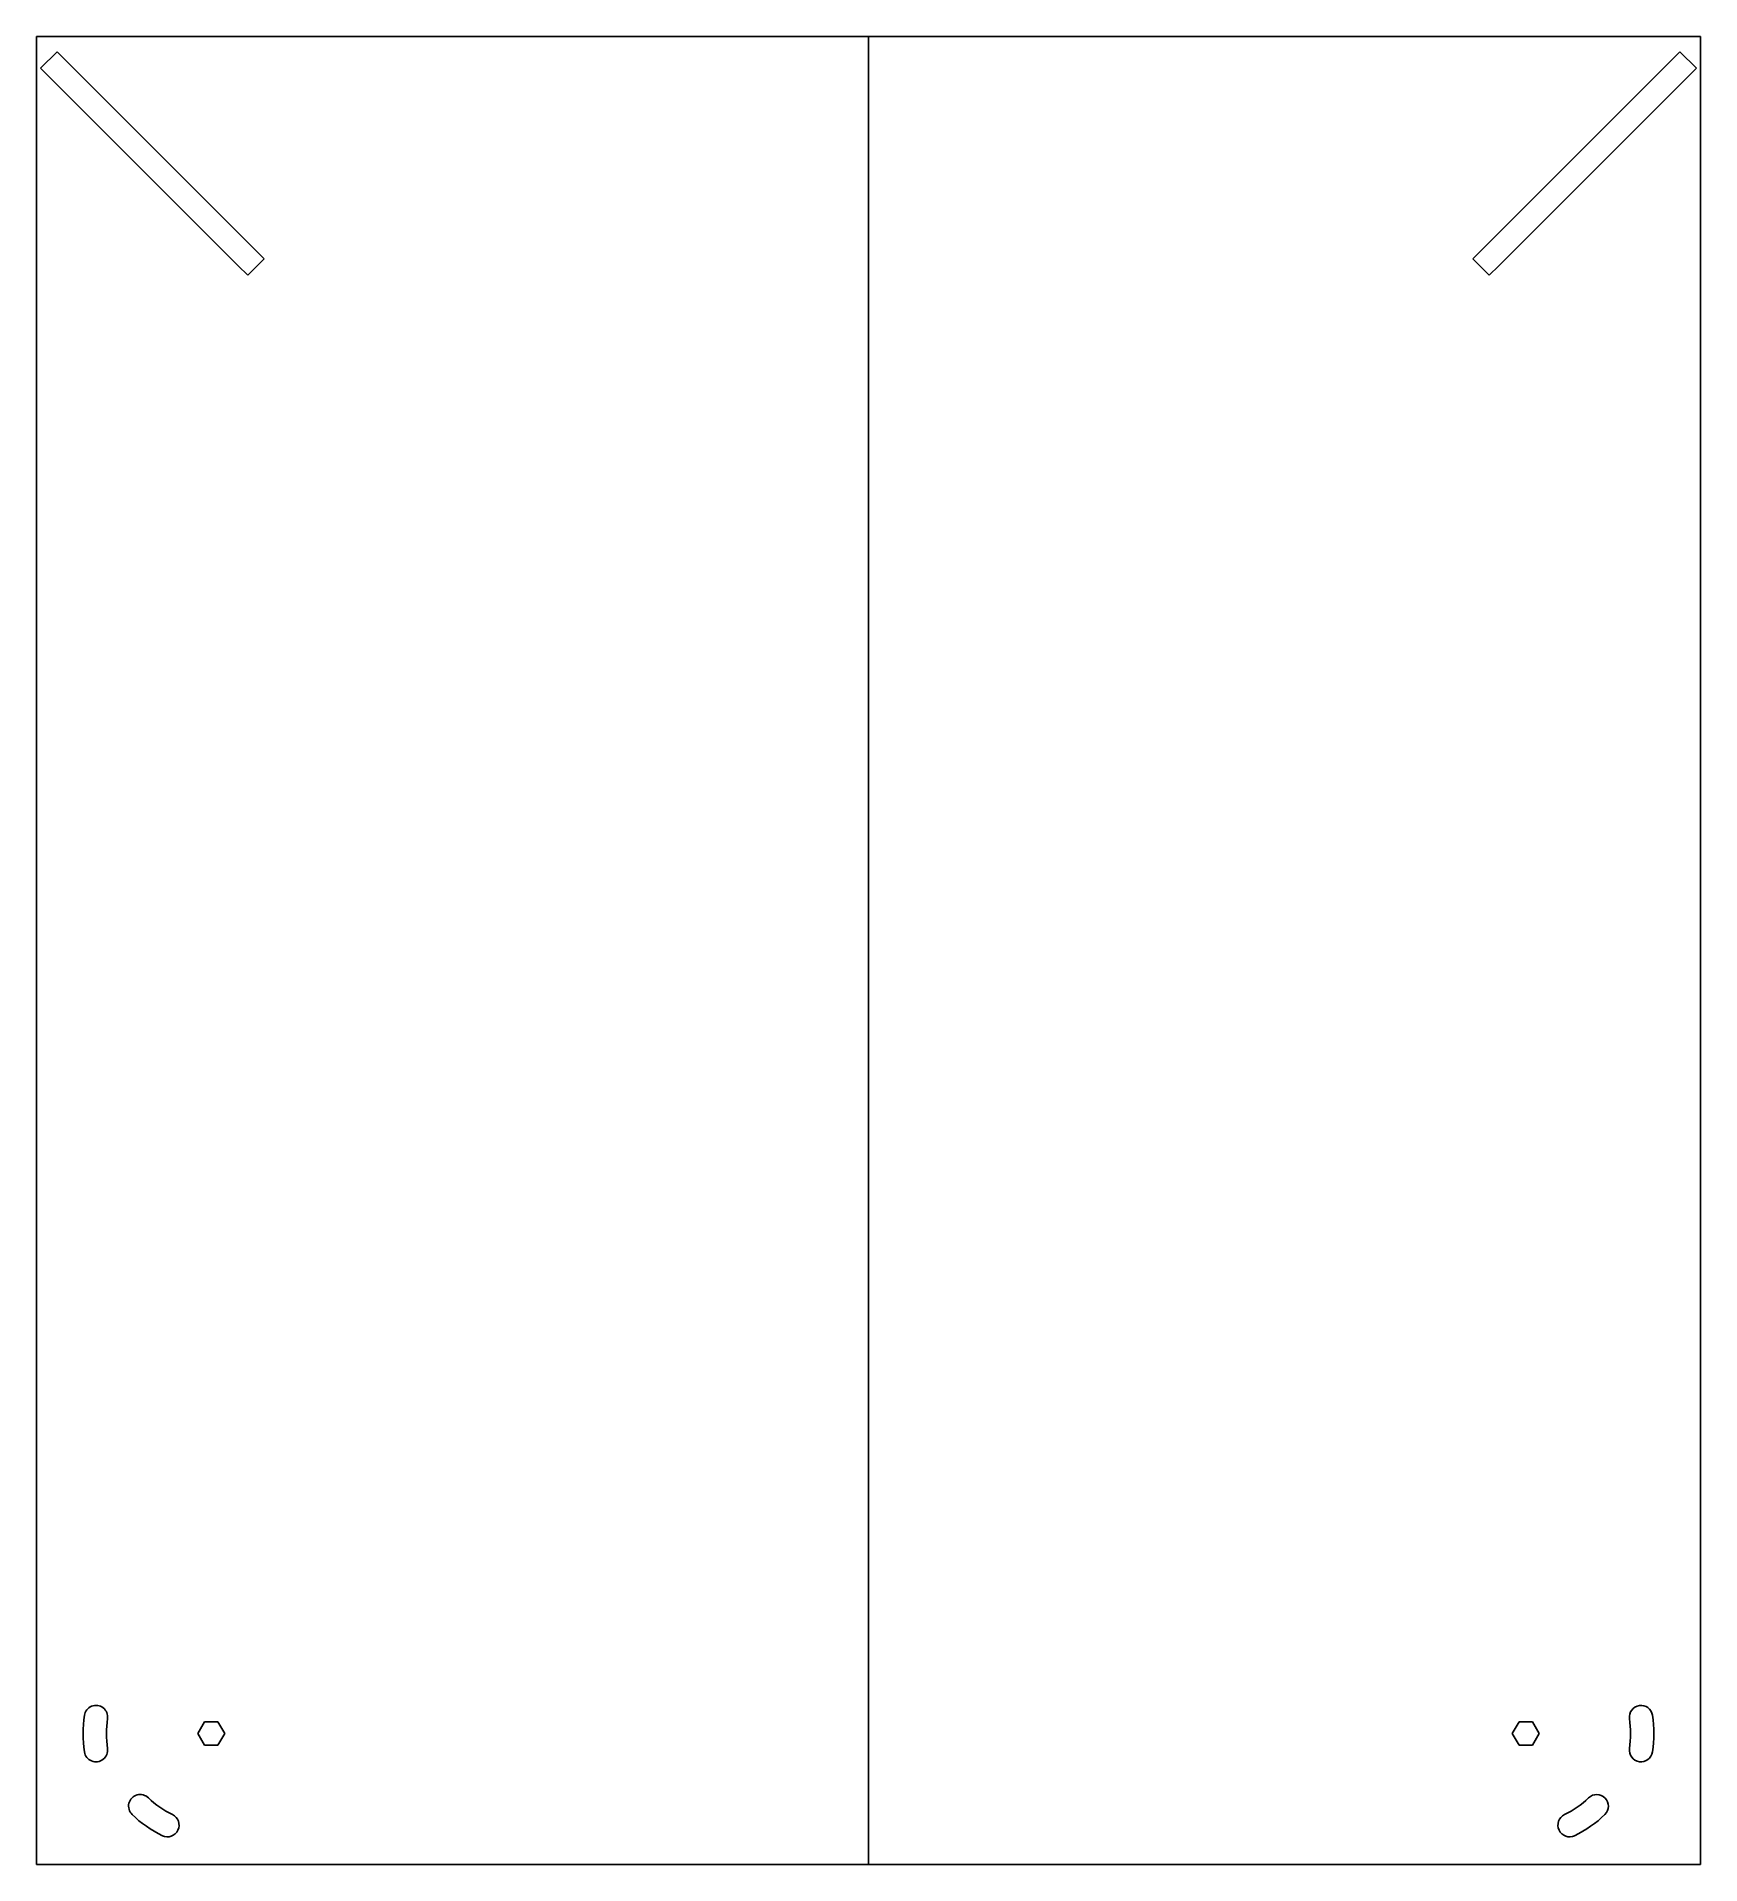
# Model space of a CAD drawing. Header units: millimetres. Extents: x -250 to 250, y -275 to 275.
import ezdxf

# ---------------------------------------------------------------- set-up
doc = ezdxf.new("R2010")
doc.units = ezdxf.units.MM
doc.layers.add('Mirrored006', color=7, linetype='CONTINUOUS')

msp = doc.modelspace()

# ---------------------------------------------------------------- linework, layer by layer
at = {"layer": 'Mirrored006'}
for p, q in [((-250, 274.663, 3), (-250, 274.663, 9)), ((0, 274.663, 3), (-250, 274.663, 3)), ((0, 274.663, 9), (-250, 274.663, 9)), ((-250, 274.663, 3), (-250, 274.663, 9)), ((-250, 274.663, 3), (-250, -274.663, 3)), ((-250, 274.663, 9), (-250, -274.663, 9)), ((0, 274.663, 3), (-250, 274.663, 3)), ((-250, 274.663, 3), (-250, -274.663, 3)), ((0, 274.663, 9), (-250, 274.663, 9)), ((-250, 274.663, 9), (-250, -274.663, 9)), ((0, 274.663, 3), (0, 274.663, 9)), ((0, 274.663, 3), (0, 274.663, 9)), ((0, 274.663, 3), (250, 274.663, 3)), ((0, 274.663, 9), (250, 274.663, 9)), ((0, -274.663, 3), (0, 274.663, 3)), ((0, -274.663, 9), (0, 274.663, 9)), ((0, 274.663, 3), (250, 274.663, 3)), ((0, -274.663, 3), (0, 274.663, 3)), ((0, 274.663, 9), (250, 274.663, 9)), ((0, -274.663, 9), (0, 274.663, 9)), ((250, 274.663, 3), (250, 274.663, 9)), ((250, 274.663, 3), (250, 274.663, 9)), ((250, 274.663, 3), (250, -274.663, 3)), ((250, 274.663, 9), (250, -274.663, 9)), ((250, 274.663, 3), (250, -274.663, 3)), ((250, 274.663, 9), (250, -274.663, 9)), ((-243.836, 270.121, 3), (-248.786, 265.171, 3)), ((-243.836, 270.121, 9), (-248.786, 265.171, 9)), ((-243.836, 270.121, 3), (-248.786, 265.171, 3)), ((-243.836, 270.121, 9), (-248.786, 265.171, 9)), ((-181.611, 207.895, 3), (-243.836, 270.121, 3)), ((-181.611, 207.895, 9), (-243.836, 270.121, 9)), ((-243.836, 270.121, 3), (-243.836, 270.121, 9)), ((-181.611, 207.895, 3), (-243.836, 270.121, 3)), ((-181.611, 207.895, 9), (-243.836, 270.121, 9)), ((-243.836, 270.121, 3), (-243.836, 270.121, 9)), ((181.611, 207.895, 3), (243.836, 270.121, 3)), ((181.611, 207.895, 9), (243.836, 270.121, 9)), ((181.611, 207.895, 3), (243.836, 270.121, 3)), ((181.611, 207.895, 9), (243.836, 270.121, 9)), ((243.836, 270.121, 3), (248.786, 265.171, 3)), ((243.836, 270.121, 9), (248.786, 265.171, 9)), ((243.836, 270.121, 3), (243.836, 270.121, 9)), ((243.836, 270.121, 3), (243.836, 270.121, 9)), ((243.836, 270.121, 3), (248.786, 265.171, 3)), ((243.836, 270.121, 9), (248.786, 265.171, 9)), ((-248.786, 265.171, 3), (-189.389, 205.774, 3)), ((-248.786, 265.171, 9), (-189.389, 205.774, 9)), ((-248.786, 265.171, 3), (-248.786, 265.171, 9)), ((-248.786, 265.171, 3), (-248.786, 265.171, 9)), ((-248.786, 265.171, 3), (-189.389, 205.774, 3)), ((-248.786, 265.171, 9), (-189.389, 205.774, 9)), ((248.786, 265.171, 3), (189.389, 205.774, 3)), ((248.786, 265.171, 9), (189.389, 205.774, 9)), ((248.786, 265.171, 3), (189.389, 205.774, 3)), ((248.786, 265.171, 9), (189.389, 205.774, 9)), ((248.786, 265.171, 3), (248.786, 265.171, 9)), ((248.786, 265.171, 3), (248.786, 265.171, 9)), ((-189.389, 205.774, 3), (-186.561, 202.945, 3)), ((-189.389, 205.774, 9), (-186.561, 202.945, 9)), ((-189.389, 205.774, 3), (-189.389, 205.774, 9)), ((-189.389, 205.774, 3), (-189.389, 205.774, 9)), ((-189.389, 205.774, 3), (-186.561, 202.945, 3)), ((-189.389, 205.774, 9), (-186.561, 202.945, 9)), ((-186.561, 202.945, 3), (-181.611, 207.895, 3)), ((-186.561, 202.945, 9), (-181.611, 207.895, 9)), ((-186.561, 202.945, 3), (-181.611, 207.895, 3)), ((-186.561, 202.945, 9), (-181.611, 207.895, 9)), ((-181.611, 207.895, 3), (-181.611, 207.895, 9)), ((-181.611, 207.895, 3), (-181.611, 207.895, 9)), ((186.561, 202.945, 3), (181.611, 207.895, 3)), ((186.561, 202.945, 9), (181.611, 207.895, 9)), ((181.611, 207.895, 3), (181.611, 207.895, 9)), ((186.561, 202.945, 3), (181.611, 207.895, 3)), ((186.561, 202.945, 9), (181.611, 207.895, 9)), ((181.611, 207.895, 3), (181.611, 207.895, 9)), ((189.389, 205.774, 3), (186.561, 202.945, 3)), ((189.389, 205.774, 9), (186.561, 202.945, 9)), ((189.389, 205.774, 3), (186.561, 202.945, 3)), ((189.389, 205.774, 9), (186.561, 202.945, 9)), ((189.389, 205.774, 3), (189.389, 205.774, 9)), ((189.389, 205.774, 3), (189.389, 205.774, 9)), ((-186.561, 202.945, 3), (-186.561, 202.945, 9)), ((-186.561, 202.945, 3), (-186.561, 202.945, 9)), ((186.561, 202.945, 3), (186.561, 202.945, 9)), ((186.561, 202.945, 3), (186.561, 202.945, 9)), ((-235.607, -229.851, 3), (-235.607, -229.851, 9)), ((-235.607, -229.851, 3), (-235.607, -229.851, 9)), ((235.607, -229.851, 3), (235.607, -229.851, 9)), ((235.607, -229.851, 3), (235.607, -229.851, 9)), ((-228.679, -230.849, 3), (-228.679, -230.849, 9)), ((-228.679, -230.849, 3), (-228.679, -230.849, 9)), ((-199.521, -231.837, 3), (-201.541, -235.337, 3)), ((-199.521, -231.837, 9), (-201.541, -235.337, 9)), ((-199.521, -231.837, 3), (-201.541, -235.337, 3)), ((-199.521, -231.837, 9), (-201.541, -235.337, 9)), ((-201.541, -235.337, 3), (-199.521, -238.837, 3)), ((-201.541, -235.337, 9), (-199.521, -238.837, 9)), ((-201.541, -235.337, 3), (-201.541, -235.337, 9)), ((-201.541, -235.337, 3), (-201.541, -235.337, 9)), ((-201.541, -235.337, 3), (-199.521, -238.837, 3)), ((-201.541, -235.337, 9), (-199.521, -238.837, 9)), ((-195.479, -231.837, 3), (-199.521, -231.837, 3)), ((-195.479, -231.837, 9), (-199.521, -231.837, 9)), ((-199.521, -231.837, 3), (-199.521, -231.837, 9)), ((-195.479, -231.837, 3), (-199.521, -231.837, 3)), ((-195.479, -231.837, 9), (-199.521, -231.837, 9)), ((-199.521, -231.837, 3), (-199.521, -231.837, 9)), ((-193.459, -235.337, 3), (-195.479, -231.837, 3)), ((-193.459, -235.337, 9), (-195.479, -231.837, 9)), ((-195.479, -231.837, 3), (-195.479, -231.837, 9)), ((-193.459, -235.337, 3), (-195.479, -231.837, 3)), ((-193.459, -235.337, 9), (-195.479, -231.837, 9)), ((-195.479, -231.837, 3), (-195.479, -231.837, 9)), ((-195.479, -238.837, 3), (-193.459, -235.337, 3)), ((-195.479, -238.837, 9), (-193.459, -235.337, 9)), ((-195.479, -238.837, 3), (-193.459, -235.337, 3)), ((-195.479, -238.837, 9), (-193.459, -235.337, 9)), ((-193.459, -235.337, 3), (-193.459, -235.337, 9)), ((-193.459, -235.337, 3), (-193.459, -235.337, 9)), ((193.459, -235.337, 3), (195.479, -231.837, 3)), ((193.459, -235.337, 9), (195.479, -231.837, 9)), ((193.459, -235.337, 3), (195.479, -231.837, 3)), ((193.459, -235.337, 9), (195.479, -231.837, 9)), ((195.479, -238.837, 3), (193.459, -235.337, 3)), ((195.479, -238.837, 9), (193.459, -235.337, 9)), ((193.459, -235.337, 3), (193.459, -235.337, 9)), ((195.479, -238.837, 3), (193.459, -235.337, 3)), ((195.479, -238.837, 9), (193.459, -235.337, 9)), ((193.459, -235.337, 3), (193.459, -235.337, 9)), ((195.479, -231.837, 3), (199.521, -231.837, 3)), ((195.479, -231.837, 9), (199.521, -231.837, 9)), ((195.479, -231.837, 3), (195.479, -231.837, 9)), ((195.479, -231.837, 3), (195.479, -231.837, 9)), ((195.479, -231.837, 3), (199.521, -231.837, 3)), ((195.479, -231.837, 9), (199.521, -231.837, 9)), ((199.521, -231.837, 3), (201.541, -235.337, 3)), ((199.521, -231.837, 9), (201.541, -235.337, 9)), ((199.521, -231.837, 3), (199.521, -231.837, 9)), ((199.521, -231.837, 3), (199.521, -231.837, 9)), ((199.521, -231.837, 3), (201.541, -235.337, 3)), ((199.521, -231.837, 9), (201.541, -235.337, 9)), ((201.541, -235.337, 3), (199.521, -238.837, 3)), ((201.541, -235.337, 9), (199.521, -238.837, 9)), ((201.541, -235.337, 3), (199.521, -238.837, 3)), ((201.541, -235.337, 9), (199.521, -238.837, 9)), ((201.541, -235.337, 3), (201.541, -235.337, 9)), ((201.541, -235.337, 3), (201.541, -235.337, 9)), ((228.679, -230.849, 3), (228.679, -230.849, 9)), ((228.679, -230.849, 3), (228.679, -230.849, 9)), ((-235.607, -240.823, 3), (-235.607, -240.823, 9)), ((-235.607, -240.823, 3), (-235.607, -240.823, 9)), ((-228.679, -239.826, 3), (-228.679, -239.826, 9)), ((-228.679, -239.826, 3), (-228.679, -239.826, 9)), ((-199.521, -238.837, 3), (-195.479, -238.837, 3)), ((-199.521, -238.837, 9), (-195.479, -238.837, 9)), ((-199.521, -238.837, 3), (-199.521, -238.837, 9)), ((-199.521, -238.837, 3), (-199.521, -238.837, 9)), ((-199.521, -238.837, 3), (-195.479, -238.837, 3)), ((-199.521, -238.837, 9), (-195.479, -238.837, 9)), ((-195.479, -238.837, 3), (-195.479, -238.837, 9)), ((-195.479, -238.837, 3), (-195.479, -238.837, 9)), ((199.521, -238.837, 3), (195.479, -238.837, 3)), ((199.521, -238.837, 9), (195.479, -238.837, 9)), ((195.479, -238.837, 3), (195.479, -238.837, 9)), ((195.479, -238.837, 3), (195.479, -238.837, 9)), ((199.521, -238.837, 3), (195.479, -238.837, 3)), ((199.521, -238.837, 9), (195.479, -238.837, 9)), ((199.521, -238.837, 3), (199.521, -238.837, 9)), ((199.521, -238.837, 3), (199.521, -238.837, 9)), ((228.679, -239.826, 3), (228.679, -239.826, 9)), ((228.679, -239.826, 3), (228.679, -239.826, 9)), ((235.607, -240.823, 3), (235.607, -240.823, 9)), ((235.607, -240.823, 3), (235.607, -240.823, 9)), ((-216.399, -254.643, 3), (-216.399, -254.643, 9)), ((-216.399, -254.643, 3), (-216.399, -254.643, 9)), ((216.399, -254.643, 3), (216.399, -254.643, 9)), ((216.399, -254.643, 3), (216.399, -254.643, 9)), ((-221.296, -259.645, 3), (-221.296, -259.645, 9)), ((-221.296, -259.645, 3), (-221.296, -259.645, 9)), ((-209.171, -259.703, 3), (-209.171, -259.703, 9)), ((-209.171, -259.703, 3), (-209.171, -259.703, 9)), ((209.171, -259.703, 3), (209.171, -259.703, 9)), ((209.171, -259.703, 3), (209.171, -259.703, 9)), ((221.296, -259.645, 3), (221.296, -259.645, 9)), ((221.296, -259.645, 3), (221.296, -259.645, 9)), ((-212.195, -266.016, 3), (-212.195, -266.016, 9)), ((-212.195, -266.016, 3), (-212.195, -266.016, 9)), ((212.195, -266.016, 3), (212.195, -266.016, 9)), ((212.195, -266.016, 3), (212.195, -266.016, 9)), ((-250, -274.663, 3), (-250, -274.663, 9)), ((-250, -274.663, 3), (0, -274.663, 3)), ((-250, -274.663, 9), (0, -274.663, 9)), ((-250, -274.663, 3), (-250, -274.663, 9)), ((-250, -274.663, 3), (0, -274.663, 3)), ((-250, -274.663, 9), (0, -274.663, 9)), ((250, -274.663, 3), (0, -274.663, 3)), ((250, -274.663, 9), (0, -274.663, 9)), ((0, -274.663, 3), (0, -274.663, 9)), ((0, -274.663, 3), (0, -274.663, 9)), ((250, -274.663, 3), (0, -274.663, 3)), ((250, -274.663, 9), (0, -274.663, 9)), ((250, -274.663, 3), (250, -274.663, 9)), ((250, -274.663, 3), (250, -274.663, 9))]:
    msp.add_line(p, q, dxfattribs=at)
for centre, radius, start, end in [((-197.5, -235.337, 3), 38.5, 171.808, -171.808), ((-197.5, -235.337, 9), 38.5, 171.808, -171.808), ((-197.5, -235.337, 3), 38.5, 171.808, -171.808), ((-197.5, -235.337, 9), 38.5, 171.808, -171.808), ((-232.143, -230.35, 3), 3.5, -8.19207, 171.808), ((-232.143, -230.35, 9), 3.5, -8.19207, 171.808), ((-232.143, -230.35, 3), 3.5, -8.19207, 171.808), ((-232.143, -230.35, 9), 3.5, -8.19207, 171.808), ((232.143, -230.35, 3), 3.5, 8.19207, -171.808), ((232.143, -230.35, 9), 3.5, 8.19207, -171.808), ((232.143, -230.35, 3), 3.5, 8.19207, -171.808), ((232.143, -230.35, 9), 3.5, 8.19207, -171.808), ((197.5, -235.337, 3), 38.5, -8.19209, 8.19207), ((197.5, -235.337, 9), 38.5, -8.19209, 8.19207), ((197.5, -235.337, 3), 38.5, -8.19209, 8.19207), ((197.5, -235.337, 9), 38.5, -8.19209, 8.19207), ((-197.5, -235.337, 3), 31.5, 171.808, -171.808), ((-197.5, -235.337, 9), 31.5, 171.808, -171.808), ((-197.5, -235.337, 3), 31.5, 171.808, -171.808), ((-197.5, -235.337, 9), 31.5, 171.808, -171.808), ((197.5, -235.337, 3), 31.5, -8.19207, 8.19207), ((197.5, -235.337, 9), 31.5, -8.19207, 8.19207), ((197.5, -235.337, 3), 31.5, -8.19207, 8.19207), ((197.5, -235.337, 9), 31.5, -8.19207, 8.19207), ((-232.143, -240.324, 3), 3.5, -171.808, 8.19225), ((-232.143, -240.324, 9), 3.5, -171.808, 8.19225), ((-232.143, -240.324, 3), 3.5, -171.808, 8.19225), ((-232.143, -240.324, 9), 3.5, -171.808, 8.19225), ((232.143, -240.324, 3), 3.5, 171.808, -8.19209), ((232.143, -240.324, 9), 3.5, 171.808, -8.19209), ((232.143, -240.324, 3), 3.5, 171.808, -8.19209), ((232.143, -240.324, 9), 3.5, 171.808, -8.19209), ((-218.847, -257.144, 3), 3.5, 45.6097, -134.39), ((-218.847, -257.144, 9), 3.5, 45.6097, -134.39), ((-218.847, -257.144, 3), 3.5, 45.6097, -134.39), ((-218.847, -257.144, 9), 3.5, 45.6097, -134.39), ((-197.5, -235.337, 3), 27.016, -134.39, -115.594), ((-197.5, -235.337, 9), 27.016, -134.39, -115.594), ((-197.5, -235.337, 3), 27.016, -134.39, -115.594), ((-197.5, -235.337, 9), 27.016, -134.39, -115.594), ((197.5, -235.337, 3), 27.016, -64.4063, -45.6097), ((197.5, -235.337, 9), 27.016, -64.4063, -45.6097), ((197.5, -235.337, 3), 27.016, -64.4063, -45.6097), ((197.5, -235.337, 9), 27.016, -64.4063, -45.6097), ((218.847, -257.144, 3), 3.5, -45.6097, 134.39), ((218.847, -257.144, 9), 3.5, -45.6097, 134.39), ((218.847, -257.144, 3), 3.5, -45.6097, 134.39), ((218.847, -257.144, 9), 3.5, -45.6097, 134.39), ((-197.5, -235.337, 3), 34.016, -134.39, -115.594), ((-197.5, -235.337, 9), 34.016, -134.39, -115.594), ((-197.5, -235.337, 3), 34.016, -134.39, -115.594), ((-197.5, -235.337, 9), 34.016, -134.39, -115.594), ((-210.683, -262.859, 3), 3.5, -115.594, 64.4058), ((-210.683, -262.859, 9), 3.5, -115.594, 64.4058), ((-210.683, -262.859, 3), 3.5, -115.594, 64.4058), ((-210.683, -262.859, 9), 3.5, -115.594, 64.4058), ((210.683, -262.859, 3), 3.5, 115.594, -64.4061), ((210.683, -262.859, 9), 3.5, 115.594, -64.4061), ((210.683, -262.859, 3), 3.5, 115.594, -64.4061), ((210.683, -262.859, 9), 3.5, 115.594, -64.4061), ((197.5, -235.337, 3), 34.016, -64.4062, -45.6097), ((197.5, -235.337, 9), 34.016, -64.4062, -45.6097), ((197.5, -235.337, 3), 34.016, -64.4062, -45.6097), ((197.5, -235.337, 9), 34.016, -64.4062, -45.6097)]:
    msp.add_arc(centre, radius, start, end, dxfattribs=at)

doc.saveas('drawing.dxf')
